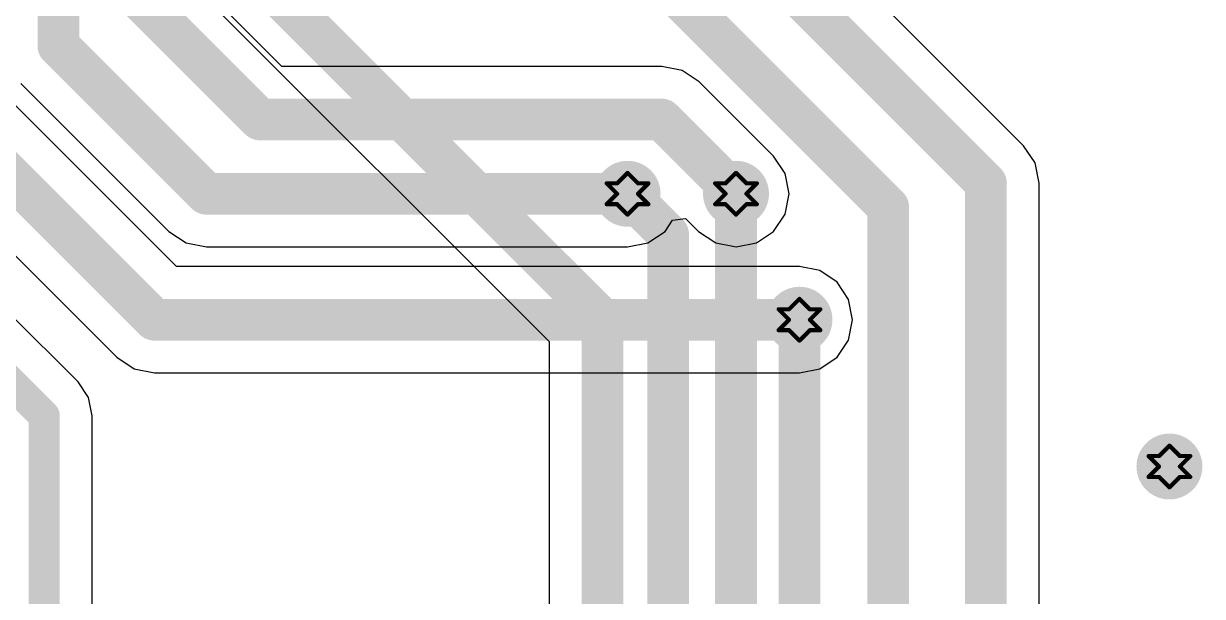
# Model space of a CAD drawing. Header units: inches. Extents: x 0 to 12.7, y -0.1 to 3.5.
# Drawn here: x 0.6 to 1.166, y 0.264 to 0.539 of the extents above; entities that cross this region are included whole.
import ezdxf

# ---------------------------------------------------------------- set-up
doc = ezdxf.new("R2010")
doc.units = ezdxf.units.IN
doc.header["$MEASUREMENT"] = 0
for name, color, linetype in [('Bottom Layer', 5, 'Continuous'), ('Bottom Solder', 6, 'Continuous'), ('Drill Drawing', 1, 'Continuous'), ('Top Layer', 1, 'Continuous'), ('Top Solder', 216, 'Continuous'), ('Via Holes', 16, 'Continuous')]:
    doc.layers.add(name, color=color, linetype=linetype)

msp = doc.modelspace()

# ---------------------------------------------------------------- hatches: boundary and pattern name
at = {"layer": 'Bottom Layer'}
h = msp.add_hatch(color=5, dxfattribs=at)
edge = h.paths.add_edge_path()
edge.add_arc((0.89, 0.45743), 0.01181, 0, 360)
h = msp.add_hatch(color=5, dxfattribs=at)
edge = h.paths.add_edge_path()
edge.add_arc((0.942, 0.45743), 0.01181, 0, 360)
h = msp.add_hatch(color=5, dxfattribs=at)
edge = h.paths.add_edge_path()
edge.add_arc((0.97244, 0.397), 0.01181, 0, 360)
h = msp.add_hatch(color=5, dxfattribs=at)
edge = h.paths.add_edge_path()
edge.add_arc((1.14986, 0.32659), 0.01181, 0, 360)
at = {"layer": 'Bottom Solder'}
h = msp.add_hatch(color=6, dxfattribs=at)
edge = h.paths.add_edge_path()
edge.add_arc((0.89, 0.45743), 0.01581, 0, 360)
h = msp.add_hatch(color=6, dxfattribs=at)
edge = h.paths.add_edge_path()
edge.add_arc((0.942, 0.45743), 0.01581, 0, 360)
h = msp.add_hatch(color=6, dxfattribs=at)
edge = h.paths.add_edge_path()
edge.add_arc((0.97244, 0.397), 0.01581, 0, 360)
h = msp.add_hatch(color=6, dxfattribs=at)
edge = h.paths.add_edge_path()
edge.add_arc((1.14986, 0.32659), 0.01581, 0, 360)
at = {"layer": 'Top Layer'}
h = msp.add_hatch(color=1, dxfattribs=at)
edge = h.paths.add_edge_path()
edge.add_arc((0.89, 0.45743), 0.01181, 0, 360)
h = msp.add_hatch(color=1, dxfattribs=at)
edge = h.paths.add_edge_path()
edge.add_arc((0.942, 0.45743), 0.01181, 0, 360)
h = msp.add_hatch(color=1, dxfattribs=at)
edge = h.paths.add_edge_path()
edge.add_arc((0.97244, 0.397), 0.01181, 0, 360)
h = msp.add_hatch(color=1, dxfattribs=at)
edge = h.paths.add_edge_path()
edge.add_arc((1.14986, 0.32659), 0.01181, 0, 360)
at = {"layer": 'Top Solder'}
h = msp.add_hatch(color=216, dxfattribs=at)
edge = h.paths.add_edge_path()
edge.add_arc((0.89, 0.45743), 0.01581, 0, 360)
h = msp.add_hatch(color=216, dxfattribs=at)
edge = h.paths.add_edge_path()
edge.add_arc((0.942, 0.45743), 0.01581, 0, 360)
h = msp.add_hatch(color=216, dxfattribs=at)
edge = h.paths.add_edge_path()
edge.add_arc((0.97244, 0.397), 0.01581, 0, 360)
h = msp.add_hatch(color=216, dxfattribs=at)
edge = h.paths.add_edge_path()
edge.add_arc((1.14986, 0.32659), 0.01581, 0, 360)
at = {"layer": 'Via Holes'}
h = msp.add_hatch(color=7, dxfattribs=at)
edge = h.paths.add_edge_path()
edge.add_arc((0.89, 0.45743), 0.00591, 0, 360)
h = msp.add_hatch(color=7, dxfattribs=at)
edge = h.paths.add_edge_path()
edge.add_arc((0.942, 0.45743), 0.00591, 0, 360)
h = msp.add_hatch(color=7, dxfattribs=at)
edge = h.paths.add_edge_path()
edge.add_arc((0.97244, 0.397), 0.00591, 0, 360)
h = msp.add_hatch(color=7, dxfattribs=at)
edge = h.paths.add_edge_path()
edge.add_arc((1.14986, 0.32659), 0.00591, 0, 360)

# ---------------------------------------------------------------- linework, layer by layer
at = {"layer": 'Bottom Layer'}
for p, q in [((0.72427, 0.51856), (0.68251, 0.56032)), ((0.67365, 0.42249), (0.56379, 0.53235)), ((0.90636, 0.51856), (0.72427, 0.51856)), ((0.91612, 0.51662), (0.90636, 0.51856)), ((0.92439, 0.51109), (0.91612, 0.51662)), ((0.59902, 0.51039), (0.67, 0.4394)), ((0.96002, 0.47545), (0.92439, 0.51109)), ((0.52028, 0.50377), (0.64507, 0.37898)), ((0.96555, 0.46718), (0.96002, 0.47545)), ((0.96749, 0.45743), (0.96555, 0.46718)), ((0.96555, 0.44767), (0.96749, 0.45743)), ((0.96002, 0.4394), (0.96555, 0.44767)), ((0.90802, 0.4394), (0.91158, 0.44473)), ((0.91158, 0.44473), (0.91784, 0.44554)), ((0.91784, 0.44554), (0.92398, 0.4394)), ((0.67, 0.4394), (0.67827, 0.43388)), ((0.89975, 0.43388), (0.90802, 0.4394)), ((0.92398, 0.4394), (0.93225, 0.43388)), ((0.95176, 0.43388), (0.96002, 0.4394)), ((0.67827, 0.43388), (0.68803, 0.43194)), ((0.68803, 0.43194), (0.89, 0.43194)), ((0.89, 0.43194), (0.89975, 0.43388)), ((0.93225, 0.43388), (0.942, 0.43194)), ((0.942, 0.43194), (0.95176, 0.43388)), ((0.97244, 0.42249), (0.67365, 0.42249)), ((0.9822, 0.42055), (0.97244, 0.42249)), ((0.99047, 0.41502), (0.9822, 0.42055)), ((0.99599, 0.40675), (0.99047, 0.41502)), ((0.99793, 0.397), (0.99599, 0.40675)), ((0.62646, 0.36714), (0.59338, 0.40022)), ((0.99599, 0.38725), (0.99793, 0.397)), ((0.99047, 0.37898), (0.99599, 0.38725)), ((0.64507, 0.37898), (0.65334, 0.37345)), ((0.9822, 0.37345), (0.99047, 0.37898)), ((0.65334, 0.37345), (0.66309, 0.37151)), ((0.97244, 0.37151), (0.9822, 0.37345)), ((0.66309, 0.37151), (0.97244, 0.37151)), ((0.63143, 0.3597), (0.62646, 0.36714)), ((0.63318, 0.35092), (0.63143, 0.3597)), ((0.63318, 0.17423), (0.63318, 0.35092))]:
    msp.add_line(p, q, dxfattribs=at)
for points in [[(0.61704, 0.52841, 0.02, 0.02, 0), (0.61704, 0.68911, 0.02, 0.02, 0)], [(0.65702, 0.54976, 0.02, 0.02, 0), (0.71371, 0.49307, 0.02, 0.02, 0)], [(0.61704, 0.52841, 0.02, 0.02, 0), (0.68803, 0.45743, 0.02, 0.02, 0)], [(0.5383, 0.52179, 0.02, 0.02, 0), (0.66309, 0.397, 0.02, 0.02, 0)], [(0.71371, 0.49307, 0.02, 0.02, 0), (0.90636, 0.49307, 0.02, 0.02, 0)], [(0.90636, 0.49307, 0.02, 0.02, 0), (0.942, 0.45743, 0.02, 0.02, 0)], [(0.68803, 0.45743, 0.02, 0.02, 0), (0.89, 0.45743, 0.02, 0.02, 0)], [(0.66309, 0.397, 0.02, 0.02, 0), (0.97244, 0.397, 0.02, 0.02, 0)], [(0.57716, 0.384, 0.015, 0.015, 0), (0.61024, 0.35092, 0.015, 0.015, 0)], [(0.61024, -0.0748, 0.015, 0.015, 0), (0.61024, 0.35092, 0.015, 0.015, 0)]]:
    msp.add_lwpolyline(points, format="xyseb", dxfattribs=at)
for points in [[(0.61204, 0.52841, 0.01, 0.01, 1), (0.62204, 0.52841, 0.01, 0.01, 1)], [(0.61204, 0.52841, 0.01, 0.01, 1), (0.62204, 0.52841, 0.01, 0.01, 1)], [(0.70871, 0.49307, 0.01, 0.01, 1), (0.71871, 0.49307, 0.01, 0.01, 1)], [(0.70871, 0.49307, 0.01, 0.01, 1), (0.71871, 0.49307, 0.01, 0.01, 1)], [(0.90136, 0.49307, 0.01, 0.01, 1), (0.91136, 0.49307, 0.01, 0.01, 1)], [(0.90136, 0.49307, 0.01, 0.01, 1), (0.91136, 0.49307, 0.01, 0.01, 1)], [(0.68303, 0.45743, 0.01, 0.01, 1), (0.69303, 0.45743, 0.01, 0.01, 1)], [(0.68303, 0.45743, 0.01, 0.01, 1), (0.69303, 0.45743, 0.01, 0.01, 1)], [(0.885, 0.45743, 0.01, 0.01, 1), (0.895, 0.45743, 0.01, 0.01, 1)], [(0.937, 0.45743, 0.01, 0.01, 1), (0.947, 0.45743, 0.01, 0.01, 1)], [(0.65809, 0.397, 0.01, 0.01, 1), (0.66809, 0.397, 0.01, 0.01, 1)], [(0.65809, 0.397, 0.01, 0.01, 1), (0.66809, 0.397, 0.01, 0.01, 1)], [(0.96744, 0.397, 0.01, 0.01, 1), (0.97744, 0.397, 0.01, 0.01, 1)], [(0.60649, 0.35092, 0.0075, 0.0075, 1), (0.61399, 0.35092, 0.0075, 0.0075, 1)], [(0.60649, 0.35092, 0.0075, 0.0075, 1), (0.61399, 0.35092, 0.0075, 0.0075, 1)]]:
    msp.add_lwpolyline(points, format="xyseb", close=True, dxfattribs=at)
at = {"layer": 'Drill Drawing'}
for points in [[(0.885, 0.46243, 0.002, 0.002, 0), (0.89, 0.46743, 0.002, 0.002, 0)], [(0.89, 0.46743, 0.002, 0.002, 0), (0.895, 0.46243, 0.002, 0.002, 0)], [(0.937, 0.46243, 0.002, 0.002, 0), (0.942, 0.46743, 0.002, 0.002, 0)], [(0.942, 0.46743, 0.002, 0.002, 0), (0.947, 0.46243, 0.002, 0.002, 0)], [(0.88, 0.46243, 0.002, 0.002, 0), (0.885, 0.45743, 0.002, 0.002, 0)], [(0.88, 0.46243, 0.002, 0.002, 0), (0.885, 0.46243, 0.002, 0.002, 0)], [(0.88, 0.45243, 0.002, 0.002, 0), (0.885, 0.45743, 0.002, 0.002, 0)], [(0.895, 0.46243, 0.002, 0.002, 0), (0.9, 0.46243, 0.002, 0.002, 0)], [(0.895, 0.45743, 0.002, 0.002, 0), (0.9, 0.46243, 0.002, 0.002, 0)], [(0.895, 0.45743, 0.002, 0.002, 0), (0.9, 0.45243, 0.002, 0.002, 0)], [(0.932, 0.46243, 0.002, 0.002, 0), (0.937, 0.45743, 0.002, 0.002, 0)], [(0.932, 0.46243, 0.002, 0.002, 0), (0.937, 0.46243, 0.002, 0.002, 0)], [(0.932, 0.45243, 0.002, 0.002, 0), (0.937, 0.45743, 0.002, 0.002, 0)], [(0.947, 0.46243, 0.002, 0.002, 0), (0.952, 0.46243, 0.002, 0.002, 0)], [(0.947, 0.45743, 0.002, 0.002, 0), (0.952, 0.46243, 0.002, 0.002, 0)], [(0.947, 0.45743, 0.002, 0.002, 0), (0.952, 0.45243, 0.002, 0.002, 0)], [(0.88, 0.45243, 0.002, 0.002, 0), (0.885, 0.45243, 0.002, 0.002, 0)], [(0.885, 0.45243, 0.002, 0.002, 0), (0.89, 0.44743, 0.002, 0.002, 0)], [(0.89, 0.44743, 0.002, 0.002, 0), (0.895, 0.45243, 0.002, 0.002, 0)], [(0.895, 0.45243, 0.002, 0.002, 0), (0.9, 0.45243, 0.002, 0.002, 0)], [(0.932, 0.45243, 0.002, 0.002, 0), (0.937, 0.45243, 0.002, 0.002, 0)], [(0.937, 0.45243, 0.002, 0.002, 0), (0.942, 0.44743, 0.002, 0.002, 0)], [(0.942, 0.44743, 0.002, 0.002, 0), (0.947, 0.45243, 0.002, 0.002, 0)], [(0.947, 0.45243, 0.002, 0.002, 0), (0.952, 0.45243, 0.002, 0.002, 0)], [(0.96744, 0.402, 0.002, 0.002, 0), (0.97244, 0.407, 0.002, 0.002, 0)], [(0.97244, 0.407, 0.002, 0.002, 0), (0.97744, 0.402, 0.002, 0.002, 0)], [(0.96244, 0.402, 0.002, 0.002, 0), (0.96744, 0.397, 0.002, 0.002, 0)], [(0.96244, 0.402, 0.002, 0.002, 0), (0.96744, 0.402, 0.002, 0.002, 0)], [(0.97744, 0.402, 0.002, 0.002, 0), (0.98244, 0.402, 0.002, 0.002, 0)], [(0.97744, 0.397, 0.002, 0.002, 0), (0.98244, 0.402, 0.002, 0.002, 0)], [(0.96244, 0.392, 0.002, 0.002, 0), (0.96744, 0.397, 0.002, 0.002, 0)], [(0.97744, 0.397, 0.002, 0.002, 0), (0.98244, 0.392, 0.002, 0.002, 0)], [(0.96244, 0.392, 0.002, 0.002, 0), (0.96744, 0.392, 0.002, 0.002, 0)], [(0.96744, 0.392, 0.002, 0.002, 0), (0.97244, 0.387, 0.002, 0.002, 0)], [(0.97244, 0.387, 0.002, 0.002, 0), (0.97744, 0.392, 0.002, 0.002, 0)], [(0.97744, 0.392, 0.002, 0.002, 0), (0.98244, 0.392, 0.002, 0.002, 0)], [(1.14486, 0.33159, 0.002, 0.002, 0), (1.14986, 0.33659, 0.002, 0.002, 0)], [(1.14986, 0.33659, 0.002, 0.002, 0), (1.15486, 0.33159, 0.002, 0.002, 0)], [(1.13986, 0.33159, 0.002, 0.002, 0), (1.14486, 0.32659, 0.002, 0.002, 0)], [(1.13986, 0.33159, 0.002, 0.002, 0), (1.14486, 0.33159, 0.002, 0.002, 0)], [(1.15486, 0.33159, 0.002, 0.002, 0), (1.15986, 0.33159, 0.002, 0.002, 0)], [(1.15486, 0.32659, 0.002, 0.002, 0), (1.15986, 0.33159, 0.002, 0.002, 0)], [(1.13986, 0.32159, 0.002, 0.002, 0), (1.14486, 0.32659, 0.002, 0.002, 0)], [(1.13986, 0.32159, 0.002, 0.002, 0), (1.14486, 0.32159, 0.002, 0.002, 0)], [(1.14486, 0.32159, 0.002, 0.002, 0), (1.14986, 0.31659, 0.002, 0.002, 0)], [(1.14986, 0.31659, 0.002, 0.002, 0), (1.15486, 0.32159, 0.002, 0.002, 0)], [(1.15486, 0.32659, 0.002, 0.002, 0), (1.15986, 0.32159, 0.002, 0.002, 0)], [(1.15486, 0.32159, 0.002, 0.002, 0), (1.15986, 0.32159, 0.002, 0.002, 0)]]:
    msp.add_lwpolyline(points, format="xyseb", dxfattribs=at)
for points in [[(0.8895, 0.46743, 0.001, 0.001, 1), (0.8905, 0.46743, 0.001, 0.001, 1)], [(0.8895, 0.46743, 0.001, 0.001, 1), (0.8905, 0.46743, 0.001, 0.001, 1)], [(0.9415, 0.46743, 0.001, 0.001, 1), (0.9425, 0.46743, 0.001, 0.001, 1)], [(0.9415, 0.46743, 0.001, 0.001, 1), (0.9425, 0.46743, 0.001, 0.001, 1)], [(0.8795, 0.46243, 0.001, 0.001, 1), (0.8805, 0.46243, 0.001, 0.001, 1)], [(0.8795, 0.46243, 0.001, 0.001, 1), (0.8805, 0.46243, 0.001, 0.001, 1)], [(0.8845, 0.46243, 0.001, 0.001, 1), (0.8855, 0.46243, 0.001, 0.001, 1)], [(0.8845, 0.46243, 0.001, 0.001, 1), (0.8855, 0.46243, 0.001, 0.001, 1)], [(0.8845, 0.45743, 0.001, 0.001, 1), (0.8855, 0.45743, 0.001, 0.001, 1)], [(0.8845, 0.45743, 0.001, 0.001, 1), (0.8855, 0.45743, 0.001, 0.001, 1)], [(0.8945, 0.46243, 0.001, 0.001, 1), (0.8955, 0.46243, 0.001, 0.001, 1)], [(0.8945, 0.46243, 0.001, 0.001, 1), (0.8955, 0.46243, 0.001, 0.001, 1)], [(0.8945, 0.45743, 0.001, 0.001, 1), (0.8955, 0.45743, 0.001, 0.001, 1)], [(0.8945, 0.45743, 0.001, 0.001, 1), (0.8955, 0.45743, 0.001, 0.001, 1)], [(0.8995, 0.46243, 0.001, 0.001, 1), (0.9005, 0.46243, 0.001, 0.001, 1)], [(0.8995, 0.46243, 0.001, 0.001, 1), (0.9005, 0.46243, 0.001, 0.001, 1)], [(0.9315, 0.46243, 0.001, 0.001, 1), (0.9325, 0.46243, 0.001, 0.001, 1)], [(0.9315, 0.46243, 0.001, 0.001, 1), (0.9325, 0.46243, 0.001, 0.001, 1)], [(0.9365, 0.46243, 0.001, 0.001, 1), (0.9375, 0.46243, 0.001, 0.001, 1)], [(0.9365, 0.46243, 0.001, 0.001, 1), (0.9375, 0.46243, 0.001, 0.001, 1)], [(0.9365, 0.45743, 0.001, 0.001, 1), (0.9375, 0.45743, 0.001, 0.001, 1)], [(0.9365, 0.45743, 0.001, 0.001, 1), (0.9375, 0.45743, 0.001, 0.001, 1)], [(0.9465, 0.46243, 0.001, 0.001, 1), (0.9475, 0.46243, 0.001, 0.001, 1)], [(0.9465, 0.46243, 0.001, 0.001, 1), (0.9475, 0.46243, 0.001, 0.001, 1)], [(0.9465, 0.45743, 0.001, 0.001, 1), (0.9475, 0.45743, 0.001, 0.001, 1)], [(0.9465, 0.45743, 0.001, 0.001, 1), (0.9475, 0.45743, 0.001, 0.001, 1)], [(0.9515, 0.46243, 0.001, 0.001, 1), (0.9525, 0.46243, 0.001, 0.001, 1)], [(0.9515, 0.46243, 0.001, 0.001, 1), (0.9525, 0.46243, 0.001, 0.001, 1)], [(0.8795, 0.45243, 0.001, 0.001, 1), (0.8805, 0.45243, 0.001, 0.001, 1)], [(0.8795, 0.45243, 0.001, 0.001, 1), (0.8805, 0.45243, 0.001, 0.001, 1)], [(0.8845, 0.45243, 0.001, 0.001, 1), (0.8855, 0.45243, 0.001, 0.001, 1)], [(0.8845, 0.45243, 0.001, 0.001, 1), (0.8855, 0.45243, 0.001, 0.001, 1)], [(0.8945, 0.45243, 0.001, 0.001, 1), (0.8955, 0.45243, 0.001, 0.001, 1)], [(0.8945, 0.45243, 0.001, 0.001, 1), (0.8955, 0.45243, 0.001, 0.001, 1)], [(0.8995, 0.45243, 0.001, 0.001, 1), (0.9005, 0.45243, 0.001, 0.001, 1)], [(0.8995, 0.45243, 0.001, 0.001, 1), (0.9005, 0.45243, 0.001, 0.001, 1)], [(0.9315, 0.45243, 0.001, 0.001, 1), (0.9325, 0.45243, 0.001, 0.001, 1)], [(0.9315, 0.45243, 0.001, 0.001, 1), (0.9325, 0.45243, 0.001, 0.001, 1)], [(0.9365, 0.45243, 0.001, 0.001, 1), (0.9375, 0.45243, 0.001, 0.001, 1)], [(0.9365, 0.45243, 0.001, 0.001, 1), (0.9375, 0.45243, 0.001, 0.001, 1)], [(0.9465, 0.45243, 0.001, 0.001, 1), (0.9475, 0.45243, 0.001, 0.001, 1)], [(0.9465, 0.45243, 0.001, 0.001, 1), (0.9475, 0.45243, 0.001, 0.001, 1)], [(0.9515, 0.45243, 0.001, 0.001, 1), (0.9525, 0.45243, 0.001, 0.001, 1)], [(0.9515, 0.45243, 0.001, 0.001, 1), (0.9525, 0.45243, 0.001, 0.001, 1)], [(0.8895, 0.44743, 0.001, 0.001, 1), (0.8905, 0.44743, 0.001, 0.001, 1)], [(0.8895, 0.44743, 0.001, 0.001, 1), (0.8905, 0.44743, 0.001, 0.001, 1)], [(0.9415, 0.44743, 0.001, 0.001, 1), (0.9425, 0.44743, 0.001, 0.001, 1)], [(0.9415, 0.44743, 0.001, 0.001, 1), (0.9425, 0.44743, 0.001, 0.001, 1)], [(0.97194, 0.407, 0.001, 0.001, 1), (0.97294, 0.407, 0.001, 0.001, 1)], [(0.97194, 0.407, 0.001, 0.001, 1), (0.97294, 0.407, 0.001, 0.001, 1)], [(0.96194, 0.402, 0.001, 0.001, 1), (0.96294, 0.402, 0.001, 0.001, 1)], [(0.96194, 0.402, 0.001, 0.001, 1), (0.96294, 0.402, 0.001, 0.001, 1)], [(0.96694, 0.402, 0.001, 0.001, 1), (0.96794, 0.402, 0.001, 0.001, 1)], [(0.96694, 0.402, 0.001, 0.001, 1), (0.96794, 0.402, 0.001, 0.001, 1)], [(0.97694, 0.402, 0.001, 0.001, 1), (0.97794, 0.402, 0.001, 0.001, 1)], [(0.97694, 0.402, 0.001, 0.001, 1), (0.97794, 0.402, 0.001, 0.001, 1)], [(0.98194, 0.402, 0.001, 0.001, 1), (0.98294, 0.402, 0.001, 0.001, 1)], [(0.98194, 0.402, 0.001, 0.001, 1), (0.98294, 0.402, 0.001, 0.001, 1)], [(0.96694, 0.397, 0.001, 0.001, 1), (0.96794, 0.397, 0.001, 0.001, 1)], [(0.96694, 0.397, 0.001, 0.001, 1), (0.96794, 0.397, 0.001, 0.001, 1)], [(0.97694, 0.397, 0.001, 0.001, 1), (0.97794, 0.397, 0.001, 0.001, 1)], [(0.97694, 0.397, 0.001, 0.001, 1), (0.97794, 0.397, 0.001, 0.001, 1)], [(0.96194, 0.392, 0.001, 0.001, 1), (0.96294, 0.392, 0.001, 0.001, 1)], [(0.96194, 0.392, 0.001, 0.001, 1), (0.96294, 0.392, 0.001, 0.001, 1)], [(0.96694, 0.392, 0.001, 0.001, 1), (0.96794, 0.392, 0.001, 0.001, 1)], [(0.96694, 0.392, 0.001, 0.001, 1), (0.96794, 0.392, 0.001, 0.001, 1)], [(0.97694, 0.392, 0.001, 0.001, 1), (0.97794, 0.392, 0.001, 0.001, 1)], [(0.97694, 0.392, 0.001, 0.001, 1), (0.97794, 0.392, 0.001, 0.001, 1)], [(0.98194, 0.392, 0.001, 0.001, 1), (0.98294, 0.392, 0.001, 0.001, 1)], [(0.98194, 0.392, 0.001, 0.001, 1), (0.98294, 0.392, 0.001, 0.001, 1)], [(0.97194, 0.387, 0.001, 0.001, 1), (0.97294, 0.387, 0.001, 0.001, 1)], [(0.97194, 0.387, 0.001, 0.001, 1), (0.97294, 0.387, 0.001, 0.001, 1)], [(1.14936, 0.33659, 0.001, 0.001, 1), (1.15036, 0.33659, 0.001, 0.001, 1)], [(1.14936, 0.33659, 0.001, 0.001, 1), (1.15036, 0.33659, 0.001, 0.001, 1)], [(1.13936, 0.33159, 0.001, 0.001, 1), (1.14036, 0.33159, 0.001, 0.001, 1)], [(1.13936, 0.33159, 0.001, 0.001, 1), (1.14036, 0.33159, 0.001, 0.001, 1)], [(1.14436, 0.33159, 0.001, 0.001, 1), (1.14536, 0.33159, 0.001, 0.001, 1)], [(1.14436, 0.33159, 0.001, 0.001, 1), (1.14536, 0.33159, 0.001, 0.001, 1)], [(1.15436, 0.33159, 0.001, 0.001, 1), (1.15536, 0.33159, 0.001, 0.001, 1)], [(1.15436, 0.33159, 0.001, 0.001, 1), (1.15536, 0.33159, 0.001, 0.001, 1)], [(1.15936, 0.33159, 0.001, 0.001, 1), (1.16036, 0.33159, 0.001, 0.001, 1)], [(1.15936, 0.33159, 0.001, 0.001, 1), (1.16036, 0.33159, 0.001, 0.001, 1)], [(1.13936, 0.32159, 0.001, 0.001, 1), (1.14036, 0.32159, 0.001, 0.001, 1)], [(1.13936, 0.32159, 0.001, 0.001, 1), (1.14036, 0.32159, 0.001, 0.001, 1)], [(1.14436, 0.32659, 0.001, 0.001, 1), (1.14536, 0.32659, 0.001, 0.001, 1)], [(1.14436, 0.32659, 0.001, 0.001, 1), (1.14536, 0.32659, 0.001, 0.001, 1)], [(1.14436, 0.32159, 0.001, 0.001, 1), (1.14536, 0.32159, 0.001, 0.001, 1)], [(1.14436, 0.32159, 0.001, 0.001, 1), (1.14536, 0.32159, 0.001, 0.001, 1)], [(1.15436, 0.32659, 0.001, 0.001, 1), (1.15536, 0.32659, 0.001, 0.001, 1)], [(1.15436, 0.32659, 0.001, 0.001, 1), (1.15536, 0.32659, 0.001, 0.001, 1)], [(1.15436, 0.32159, 0.001, 0.001, 1), (1.15536, 0.32159, 0.001, 0.001, 1)], [(1.15436, 0.32159, 0.001, 0.001, 1), (1.15536, 0.32159, 0.001, 0.001, 1)], [(1.15936, 0.32159, 0.001, 0.001, 1), (1.16036, 0.32159, 0.001, 0.001, 1)], [(1.15936, 0.32159, 0.001, 0.001, 1), (1.16036, 0.32159, 0.001, 0.001, 1)], [(1.14936, 0.31659, 0.001, 0.001, 1), (1.15036, 0.31659, 0.001, 0.001, 1)], [(1.14936, 0.31659, 0.001, 0.001, 1), (1.15036, 0.31659, 0.001, 0.001, 1)]]:
    msp.add_lwpolyline(points, format="xyseb", close=True, dxfattribs=at)
at = {"layer": 'Top Layer'}
for p, q in [((1.07987, 0.48051), (0.87875, 0.68164)), ((0.67776, 0.56123), (0.85246, 0.38652)), ((1.0854, 0.47224), (1.07987, 0.48051)), ((1.08734, 0.46249), (1.0854, 0.47224)), ((1.08734, 0.22085), (1.08734, 0.46249)), ((0.85246, 0.38652), (0.85246, 0.25521))]:
    msp.add_line(p, q, dxfattribs=at)
for points in [[(0.77452, 0.69149, 0.02, 0.02, 0), (1.015, 0.45101, 0.02, 0.02, 0)], [(0.85326, 0.67108, 0.02, 0.02, 0), (1.06185, 0.46249, 0.02, 0.02, 0)], [(0.69578, 0.57925, 0.02, 0.02, 0), (0.87795, 0.39708, 0.02, 0.02, 0)], [(1.06185, 0.22085, 0.02, 0.02, 0), (1.06185, 0.46249, 0.02, 0.02, 0)], [(0.89, 0.45743, 0.02, 0.02, 0), (0.90945, 0.43798, 0.02, 0.02, 0)], [(0.942, -0.07375, 0.02, 0.02, 0), (0.942, 0.45743, 0.02, 0.02, 0)], [(1.015, 0.232, 0.02, 0.02, 0), (1.015, 0.45101, 0.02, 0.02, 0)], [(0.90945, -0.0748, 0.02, 0.02, 0), (0.90945, 0.43798, 0.02, 0.02, 0)], [(0.87795, -0.0748, 0.02, 0.02, 0), (0.87795, 0.39708, 0.02, 0.02, 0)], [(0.97244, -0.0748, 0.02, 0.02, 0), (0.97244, 0.397, 0.02, 0.02, 0)]]:
    msp.add_lwpolyline(points, format="xyseb", dxfattribs=at)
for points in [[(1.05685, 0.46249, 0.01, 0.01, 1), (1.06685, 0.46249, 0.01, 0.01, 1)], [(1.05685, 0.46249, 0.01, 0.01, 1), (1.06685, 0.46249, 0.01, 0.01, 1)], [(0.885, 0.45743, 0.01, 0.01, 1), (0.895, 0.45743, 0.01, 0.01, 1)], [(0.937, 0.45743, 0.01, 0.01, 1), (0.947, 0.45743, 0.01, 0.01, 1)], [(1.01, 0.45101, 0.01, 0.01, 1), (1.02, 0.45101, 0.01, 0.01, 1)], [(1.01, 0.45101, 0.01, 0.01, 1), (1.02, 0.45101, 0.01, 0.01, 1)], [(0.90445, 0.43798, 0.01, 0.01, 1), (0.91445, 0.43798, 0.01, 0.01, 1)], [(0.90445, 0.43798, 0.01, 0.01, 1), (0.91445, 0.43798, 0.01, 0.01, 1)], [(0.87295, 0.39708, 0.01, 0.01, 1), (0.88295, 0.39708, 0.01, 0.01, 1)], [(0.87295, 0.39708, 0.01, 0.01, 1), (0.88295, 0.39708, 0.01, 0.01, 1)], [(0.96744, 0.397, 0.01, 0.01, 1), (0.97744, 0.397, 0.01, 0.01, 1)]]:
    msp.add_lwpolyline(points, format="xyseb", close=True, dxfattribs=at)

doc.saveas('drawing.dxf')
